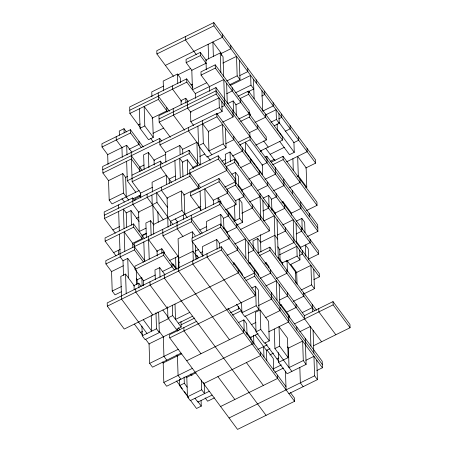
<?xml version="1.0" encoding="UTF-8"?>
<svg xmlns="http://www.w3.org/2000/svg" width="452" height="452" viewBox="0 0 452 452"><rect width="100%" height="100%" fill="white"/><g stroke="black" fill="none" stroke-linecap="round" stroke-linejoin="round"><path stroke-width="0.68" d="M305.721 168.014L315.637 163.127L315.53 159.878L213.813 22.6L156.793 50.692L156.9 53.941L173.449 76.275M156.9 53.941L213.92 25.849L213.813 22.6M165.375 65.382L222.395 37.29L222.288 34.041M206.513 60.732L200.309 52.364L186.054 59.387L186.162 62.636L191.953 70.444M186.162 62.636L200.417 55.607L200.309 52.364M180.438 82.722L180.275 77.851L177.45 74.038L163.195 81.061L163.517 90.801M223.689 76.269L223.039 56.777L220.214 52.963L205.959 59.986L206.287 69.732M177.568 74.992L190.586 68.58M220.955 53.613L230.87 48.726L230.763 45.482M206.067 63.235L191.812 70.258L192.462 89.75L206.717 82.727M163.545 86.095L151.765 91.897L151.928 96.768M192.902 87.247L186.704 78.874L129.679 106.971L129.899 113.463L140.391 127.628M255.753 145.154L266.284 139.962L249.334 117.085L249.12 110.587L215.214 64.828L200.959 71.851L201.067 75.1L209.745 86.818M222.887 63.071L236.52 56.353L237.17 75.846L239.995 79.659L229.458 84.852M129.792 110.22L186.812 82.123L186.704 78.874M201.067 75.1L215.321 68.077L215.214 64.828M129.899 113.463L158.409 99.417L158.189 92.92M191.123 84.818L192.366 84.208M126.43 131.95L124.012 128.679L119.26 131.023L119.396 135.199M188.207 101.514L185.783 98.248L181.032 100.587L181.167 104.762M226.633 81.038L237.17 75.846M138.374 124.905L140.233 123.989M152.008 118.187L166.884 110.859L166.777 107.61M239.769 75.58L247.826 71.608L247.719 68.359M143.256 147.007L130.436 129.707L101.926 143.753L102.033 147.002L107.825 154.816M307.366 236.532L317.903 231.339L250.086 139.821L249.871 133.323L215.966 87.564L158.946 115.661L159.16 122.159L170.325 137.222M102.033 147.002L130.543 132.956L130.436 129.707M140.047 128.272L144.798 125.933L144.154 106.44L152.629 117.882L153.273 137.374L148.522 139.713L140.047 128.272L139.402 108.785M159.053 118.91L216.073 90.812L317.796 228.09M230.198 85.496L250.651 75.422L250.973 85.168L253.798 88.982L247.6 92.033M159.16 122.159L216.18 94.061L215.966 87.564M226.695 93.705L232.272 90.954L232.164 87.705M131.939 152.347L126.69 145.267L107.683 154.629L108.005 164.375M153.047 133.289L163.584 128.102M235.481 92.801L250.973 85.168M129.102 149.279L139.018 144.397L138.911 141.148M237.933 96.287L248.47 91.095L282.376 136.854L282.483 140.103L260.171 151.098M190.817 121.667L219.333 107.621L219.005 97.875L190.495 111.921L190.817 121.667L193.648 125.481M227.593 103.672L233.17 100.926L235.995 104.734L236.345 115.175M221.559 107.028L224.655 105.502L223.796 79.518L195.287 93.564L195.445 98.434M239.905 98.621L248.577 94.344L248.47 91.095M161.72 141.12L159.697 138.397L102.677 166.494L102.898 172.992L108.548 180.614L109.192 200.106L112.017 203.92L139.34 190.456M102.785 169.743L216.83 113.554L318.547 250.832L318.654 254.08L308.739 258.962M216.576 114.181L222.158 111.435L221.83 101.689M235.791 104.841L240.746 102.395L240.639 99.146M102.898 172.992L131.408 158.94L139.883 170.381M165.89 162.268L165.568 152.522L159.918 144.894L216.937 116.802L216.83 113.554M261.68 96.016L264.776 94.485L264.669 91.242M154.431 160.652L148.38 152.482L143.629 154.827L144.109 169.443M222.599 122.136L233.136 116.944L232.921 110.446M108.548 180.614L122.803 173.591L125.628 177.404L126.272 196.897M165.568 152.522L179.823 145.499L182.648 149.313L182.811 154.183M144.115 164.997L139.775 167.133L139.928 171.771M165.805 154.307L154.03 160.11L154.188 164.98M238.69 119.029L249.227 113.836M125.628 177.404L127.487 176.489M182.648 149.313L196.902 142.29L197.654 165.025L192.699 167.466M240.656 121.356L249.334 117.085M131.944 175.184L160.454 161.138L162.471 163.861M262.719 111.119L273.257 105.926L273.149 102.677M135.775 192.213L127.3 180.772L189.072 150.335L199.97 165.048M225.412 128.238L226.056 147.731L207.05 157.093L198.575 145.657L203.327 143.312L202.575 120.577M265.544 114.932L276.082 109.74L276.404 119.486L279.229 123.3L274.274 125.741M140.798 197.993L140.634 193.117L132.159 181.681L189.179 153.584L189.072 150.335M254.996 122.419L265.533 117.226L265.426 113.977M193.71 168.455L187.252 159.742L182.501 162.082L182.987 176.698M109.192 200.106L123.447 193.083L122.803 173.591M223.231 143.917L208.977 150.94L208.332 131.453L222.587 124.424L223.231 143.917L226.056 147.731M199.801 156.477L204.762 154.03M225.83 143.651L233.887 139.679L233.78 136.431M249.131 132.798L257.809 128.526L257.702 125.277M270.827 122.232L276.404 119.486M278.63 118.893L281.732 117.367L281.624 114.119M238.204 142.374L249.979 136.572M140.634 193.117L152.414 187.32M175.342 176.02L169.144 179.071L169.285 183.246M239.549 145.013L250.086 139.821M134.764 200.711L132.696 197.919L104.186 211.971L104.406 218.463L115.305 233.175M248.849 240.995L269.302 230.915L235.396 185.156L235.181 178.659L218.231 155.782L189.721 169.828L189.936 176.325L199.219 188.851M132.82 198.874L140.877 194.908M140.583 196.066L135.001 198.812L135.052 200.208M238.583 165.517L238.515 163.426L230.034 151.991L225.282 154.33L225.61 164.076M104.299 215.214L218.339 159.031L218.231 155.782M104.406 218.463L189.936 176.325M221.915 161.195L225.633 159.364M232.447 156.008L242.368 151.121L242.255 147.872M285.252 131.249L290.207 128.809L290.099 125.56M224 164.358L234.537 159.172L319.304 273.567L319.411 276.816L313.829 279.568M126.724 227.531L126.238 212.915L130.99 210.57L139.063 221.469M225.966 166.692L234.644 162.421L234.537 159.172M163.409 219.864L152.245 204.796L156.997 202.456L156.674 192.71L167.421 207.219M184.8 214.276L184.156 194.789L181.331 190.976L167.076 197.999L168.042 227.232M112.881 229.904L119.701 226.548M136.431 218.299L138.911 217.079M183.535 195.094L198.411 187.761M240.306 167.748L250.843 162.562L250.736 159.313M225.508 209.835L236.046 204.643L235.938 201.4L218.983 178.517L190.473 192.563L190.58 195.812L201.078 209.977M270.172 154.296L284.432 147.273M293.727 142.691L298.687 140.244L298.574 137.001M264.968 157.121L266.827 156.206L317.683 224.842L317.903 231.339M231.825 174.218L235.543 172.387L238.368 176.201L238.712 186.642M144.459 238.616L133.56 223.909L105.05 237.955L105.158 241.204L116.057 255.911M190.58 195.812L219.09 181.766L218.983 178.517M105.158 241.204L133.668 227.158L133.56 223.909M262.081 165.144L267.042 162.703L266.827 156.206M270.138 161.42L274.477 159.285M153.872 225.056L150.64 220.695L145.889 223.039L146.375 237.656M271.251 162.149L283.025 156.347L316.931 202.106L317.038 205.355L306.501 210.547M279.048 122.498L293.936 142.589L294.258 152.335L289.506 154.674L279.579 141.284M224.751 187.1L235.289 181.907M272.596 164.788L283.133 159.596L283.025 156.347M146.03 228.175L139.21 231.531L138.566 212.044L152.821 205.022L153.787 234.255M153.465 224.508L181.975 210.462L181.331 190.976M226.723 189.433L235.396 185.156M248.781 179.19L259.318 173.997L259.211 170.749M286.709 161.765L307.162 151.686L307.055 148.437M146.375 233.209L142.035 235.345L142.143 238.594L132.227 243.481M200.914 206.338L170.545 221.299L170.686 225.475M213.107 200.332L227.565 193.207L227.458 189.959M142.408 235.673L146.747 233.537M113.633 252.645L120.243 249.385M241.679 190.185L251.594 185.297L251.487 182.049M304.608 318.903L304.501 315.654L219.74 201.253L134.204 243.396L134.425 249.894L143.521 262.171M264.979 179.331L275.517 174.139L275.302 167.647M219.74 201.253L219.847 204.502L105.808 260.691L105.915 263.94L111.7 271.754M105.915 263.94L134.425 249.894M178.647 257.052L162.935 235.848L191.445 221.802L191.23 215.305M235.198 200.869L243.877 196.597L243.764 193.349M257.261 190.631L267.793 185.439L267.686 182.19M135.414 268.742L127.746 258.391L122.995 260.731L123.481 275.347M297.117 176.444L298.303 175.856L297.659 156.369L306.134 167.811L306.784 187.297L305.592 187.885M223.915 228.723L223.57 218.288L220.745 214.474L206.491 221.497L206.79 230.543M249.538 201.931L260.075 196.739M273.46 190.772L283.992 185.58L283.777 179.082M123.34 265.765L111.565 271.567L112.209 291.06L115.034 294.868L121.232 291.817M195.168 235.582L192.343 231.769L178.088 238.792L179.06 268.025M263.115 198.157L268.697 195.405L271.522 199.219L271.889 210.355M156.838 251.165L161.799 248.719L164.624 252.532L164.669 253.928M199.812 229.989L206.632 226.633M223.361 218.389L228.322 215.943L228.215 212.694M289.551 187.665L300.083 182.472L299.975 179.229M241.814 213.225L252.352 208.033L252.244 204.79M175.986 268.974L163.471 252.086L134.962 266.138L135.069 269.381L143.544 280.822L143.708 285.698M316.846 370.516L322.429 367.77L322.208 361.272L220.491 223.994L191.981 238.04L192.089 241.289L202.988 255.996M271.313 199.321L276.274 196.88L276.166 193.631M134.447 286.048L125.566 274.065L120.814 276.409L121.571 299.145L146.996 333.463M135.069 269.381L163.579 255.335L163.471 252.086M192.089 241.289L220.599 227.243L220.491 223.994M233.831 221.356L239.769 218.429L239.125 198.936L241.95 202.75L242.594 222.243L237.017 224.989M262.974 210.926L268.55 208.18L268.443 204.931M281.777 202.287L282.969 201.705L291.444 213.146L291.512 215.231M169.24 260.668L178.54 256.086M226.881 232.272L236.797 227.384L236.69 224.135M112.209 291.06L121.509 286.478M164.974 274.726L159.725 267.646L154.974 269.985L155.296 279.731M178.732 258.278L192.987 251.255L195.812 255.069M219.734 248.238L219.57 243.362L216.745 239.549L202.49 246.577L202.818 256.318M136.498 280.104L141.871 277.455M195.383 251.092L198.479 249.566M240.374 229.554L260.827 219.474L259.968 193.49M274.833 213.203L284.749 208.321L284.641 205.072M263.663 220.994L274.2 215.802L275.494 254.781M133.837 285.607L138.792 283.167L141.216 286.432M143.544 280.822L155.324 275.019M162.76 271.358L172.054 266.776L171.946 263.527M200.564 252.73L202.423 251.815M219.158 243.566L229.074 238.684L228.966 235.435M195.778 256.103L196.965 255.516L198.581 257.697M290.421 392.607L294.455 398.059L294.563 401.308L237.543 429.4L169.732 337.881L255.261 295.738L255.154 292.489L221.248 246.73L107.203 302.919L107.316 306.168L124.266 329.05L238.306 272.861L238.198 269.612M291.031 213.35L300.947 208.462L300.733 201.965M107.316 306.168L221.356 249.979L221.248 246.73M234.741 244.012L245.278 238.825L245.922 258.312M282.686 224.949L293.224 219.757L293.981 242.498L279.104 249.826M260.996 242.86L257.764 238.503L253.013 240.843L253.222 247.108M227.017 255.312L237.554 250.12L237.447 246.871M296.269 221.175L301.846 218.429L304.671 222.243L305.021 232.684M260.595 242.317L274.85 235.294L277.675 239.108M277.443 235.029L285.5 231.057L285.393 227.808M248.176 253.013L253.753 250.261L253.645 247.018M296.122 233.95L301.704 231.198L301.591 227.949M258.069 252.962L269.844 247.159L316.666 310.349M259.414 255.595L269.951 250.408L269.844 247.159M248.713 263.16L249.899 262.572L258.374 274.014L258.448 276.099M279.449 254.86L296.806 246.312L297.128 256.058L299.953 259.866L290.037 264.753M264.861 263.324L266.098 262.714L268.923 266.527L268.968 267.917M300.264 247.526L310.179 242.639L310.072 239.39M243.967 278.195L254.504 273.002M180.975 321.474L181.162 327.045L176.41 329.384L167.929 317.948L172.681 315.603L172.336 305.162M140.572 332.44L142.431 331.525M159.166 323.276L169.082 318.389M245.939 280.522L254.612 276.251L254.397 269.754M295.896 283.093L295.523 271.957L287.048 260.516L282.297 262.855L282.364 264.945M285.975 261.55L297.128 256.058M299.36 255.465L302.456 253.939L302.348 250.69M157.872 312.016L158.68 313.106L159.324 332.593L145.069 339.621L142.244 335.808L156.499 328.785L155.968 312.773M189.761 312.394L175.506 319.417L175.003 304.106M260.171 278.336L270.703 273.144L270.595 269.895M178.337 323.231L192.592 316.208M251.792 288.048L255.516 286.218L258.341 290.031L258.985 309.518L244.73 316.547L241.905 312.733L241.56 302.292M181.173 324.751L194.806 318.033M276.37 278.477L286.901 273.285L286.794 270.036M265.821 285.963L276.358 280.771L277.003 300.258M196.891 321.197L169.624 334.633L169.732 337.881M295.438 273.014L310.931 265.375L311.581 284.867L314.406 288.681L303.868 293.873M230.447 312.79L239.741 308.207M232.413 315.117L241.707 310.541M241.905 312.733L256.16 305.705L255.516 286.218M258.55 305.541L271.567 299.128L271.353 292.63M181.032 353.136L152.522 367.182L149.697 363.368L178.207 349.323M279.602 299.992L287.658 296.02L287.551 292.777M260.137 309.965L255.386 312.309L256.03 331.796L264.51 343.237L269.262 340.898L268.612 321.406L260.137 309.965L260.781 329.457L269.262 340.898M301.043 290.06L311.581 284.867M238.272 322.643L243.848 319.897L246.673 323.711L247.041 334.847M279.794 305.106L280.98 304.518L289.455 315.959L289.529 318.044M181.772 353.786L163.178 362.945L163.822 382.437L166.647 386.245L252.182 344.108L252.075 340.859M293.32 301.354L303.857 296.167L303.75 292.919M251.532 324.615L255.872 322.479M265.787 317.592L280.042 310.569L279.935 307.32M186.682 360.758L243.701 332.666L243.594 329.418M286.218 312.349L296.133 307.462L296.026 304.213M256.03 331.796L260.781 329.457M249.984 337.695L258.12 333.683M302.416 312.49L312.332 307.603M163.822 382.437L192.332 368.386M268.686 331.779L288.517 322.01L288.303 315.513M304.501 315.654L333.011 301.608L349.967 324.485L350.074 327.734L313.507 345.752M294.693 323.79L333.124 304.857L333.011 301.608M196.106 372.747L186.806 377.33L187.456 396.816L190.281 400.63L209.287 391.268M188.653 397.879L179.557 385.601L184.309 383.262L184.1 376.996M257.843 349.441L267.188 344.831M299.727 331.723L310.264 326.53L310.908 346.017M266.245 350.503L269.963 348.673M291.862 371.403L274.912 348.52L279.664 346.181L279.014 326.694L287.495 338.13L288.139 357.622L278.635 362.306L287.11 373.742L306.117 364.38L305.258 338.39M269.81 354.967L273.528 353.136M187.456 396.816L201.711 389.793L201.389 380.053M276.963 358.939L278.822 358.018M212.112 395.082L197.857 402.105L195.032 398.291M214.451 397.862L207.632 401.218L205.151 397.873M273.33 368.849L281.387 364.883M201.072 400.574L201.259 406.139L196.507 408.484L190.303 400.11M274.793 372.318L283.472 368.047M303.292 360.566L289.037 367.589L288.393 348.102L302.648 341.074L303.292 360.566L306.117 364.38M305.891 360.3L313.948 356.329L314.598 375.821L317.423 379.629L288.913 393.681M220.587 406.517L277.607 378.426L277.5 375.177M229.068 417.959L314.598 375.821M213.92 25.849L315.637 163.127M294.258 152.335L277.302 129.453L277.116 123.888M248.577 94.344L282.483 140.103M298.303 175.856L306.784 187.297M248.764 112.102L250.38 114.283L250.425 115.672M215.321 68.077L266.177 136.713L266.284 139.962M283.133 159.596L317.038 205.355M200.417 55.607L206.208 63.421M263.68 140.99L268.228 147.132M196.309 54.602L185.41 39.895L185.303 36.646M265.736 148.301L275.019 160.833M216.18 94.061L233.136 116.944M219.333 107.621L222.158 111.435M216.937 116.802L318.654 254.08M186.812 82.123L195.49 93.841M271.612 208.101L275.245 212.999L275.291 214.395M296.235 241.328L300.676 247.323L300.721 248.713M234.644 162.421L319.411 276.816M202.682 123.825L208.734 131.995M190.981 112.576L187.67 108.107L187.456 101.615M333.124 304.857L350.074 327.734M181.653 101.423L172.557 89.146L172.449 85.897M238.458 185.077L242.091 189.981L242.165 192.066M218.339 159.031L269.194 227.667L269.302 230.915M203.327 143.312L211.802 154.753M277.709 246.798L279.726 249.521L280.093 260.657M290.681 264.307L296.885 272.68M198.761 144.798L188.427 130.848L188.32 127.6M207.395 156.448L210.225 160.262M184.58 130.199L173.415 115.136L173.201 108.638M335.819 334.757L318.863 311.88L318.756 308.631M278.262 257.408L282.703 263.403M158.302 96.169L169.466 111.237M158.409 99.417L167.692 111.949M219.09 181.766L236.046 204.643M269.951 250.408L314.756 310.874M239.769 218.429L242.594 222.243M189.179 153.584L197.654 165.025M226.542 209.327L235.017 220.768L234.486 204.756M219.847 204.502L321.564 341.78M182.907 162.624L179.676 158.268L180.325 177.76M189.829 173.076L200.728 187.783M223.661 227.164L227.294 232.068L227.362 234.153M220.599 227.243L322.321 364.521M144.798 125.933L153.273 137.374M254.612 276.251L322.429 367.77M150.782 138.544L153.2 141.815M171.568 182.342L160.669 167.63L160.454 161.138M221.356 249.979L255.261 295.738M130.543 132.956L141.442 147.663M287.495 346.893L288.794 348.645M256.16 305.705L258.985 309.518M191.337 218.553L202.236 233.26M191.445 221.802L200.541 234.074M181.975 210.462L187.224 217.548M279.664 346.181L288.139 357.622M167.624 198.739L161.426 190.371L161.319 187.122M241.006 302.761L207.101 257.002L206.993 253.753M303.168 386.658L300.343 382.844L299.834 367.527M131.3 155.691L142.194 170.404M175.297 218.96L177.721 222.226M122.08 147.793L116.288 139.979L116.181 136.73M236.441 304.247L242.232 312.061M245.074 315.903L255.973 330.61M264.974 342.752L278.618 361.171M182.975 236.633L177.19 228.825L176.975 222.327M266.799 349.758L273.257 358.476L273.646 370.307M156.997 202.456L167.748 216.966M255.148 335.147L266.454 350.402L266.799 360.843M167.72 217.485L172.969 224.571M152.544 204.649L147.171 197.394L147.064 194.145M246.764 332.587L250.397 337.491L250.448 338.881M227.881 308.213L285.98 386.618M294.563 401.308L192.846 264.024L192.738 260.781M139.063 195.541L139.894 196.66M178.195 260.99L179.41 262.623M139.114 212.79L132.916 204.417L132.696 197.919M123.447 193.083L128.696 200.163M229.446 339.689L178.591 271.053L178.483 267.804M246.402 362.572L263.352 385.449M177.139 269.42L173.099 263.974L173.144 265.364M121.916 198.66L124.396 202.004M163.579 255.335L174.478 270.047M148.572 239.622L157.251 251.34M126.238 212.915L123.413 209.101L124.057 228.588M133.668 227.158L142.143 238.594M266.053 415.354L164.336 278.076L164.229 274.827M134.662 246.001L124.164 231.836L124.814 251.329M134.317 246.645L145.064 261.154M167.031 307.976L150.081 285.099L149.968 281.85M172.681 315.603L181.162 327.045M200.937 353.735L183.987 330.858L183.879 327.61M217.892 376.618L234.842 399.495M178.257 327.672L179.873 329.853M162.878 310.021L167.845 316.716M176.941 328.994L178.178 330.666M123.063 260.821L120.17 256.917L119.413 234.181M136.295 278.681L137.12 279.799L137.261 283.975M152.776 314.999L135.826 292.122L135.713 288.873M158.963 330.994L163.511 337.135M176.743 354.989L177.568 356.108M190.8 373.962L192.043 375.64M156.499 328.785L159.324 332.593M201.711 389.793L204.536 393.607L204.214 383.861M186.049 376.307L186.879 377.42M143.273 319.683L151.748 331.124L151.217 315.112M184.309 383.262L187.201 387.166M197.535 401.116L201.259 406.139M166.777 360.159L163.952 356.346L163.308 336.853M180.907 379.222L178.077 375.409L177.433 355.922M134.368 324.067L142.64 335.226M145.533 339.136L149.256 344.158M162.488 362.012L163.313 363.131M176.546 380.991L182.337 388.799M184.405 391.59L186.473 394.381M313.756 269.189L314.406 288.681M316.773 360.142L317.423 379.629M309.208 213.406L309.315 216.655M312.225 304.354L312.473 311.778M313.089 330.344L313.841 353.08M308.62 259.928L308.253 248.792L305.428 244.978L305.795 256.114M301.846 218.429L302.218 229.565M299.631 250.125L299.953 259.866M296.049 223.57L296.698 243.063M292.907 158.708L293.297 170.545M296.676 272.398L297.071 284.235M292.258 190.524L292.365 193.772M296.783 326.954L296.891 330.203M287.048 260.516L287.415 271.652M282.969 201.705L283.014 203.095M278.907 113.554L279.229 123.3M285.461 371.069L286.088 389.867M280.98 304.518L281.025 305.914M277.025 219.615L278.319 258.595M279.183 284.585L279.828 304.072M278.313 352.56L278.635 362.306M274.262 329.033L274.912 348.52M268.697 195.405L269.064 206.547M261.951 90.677L262.601 110.164M266.098 262.714L266.166 264.804M262.9 200.552L263.544 220.039M260.957 150.38L261.002 151.776M256.194 79.801L256.301 83.049M260.341 234.661L260.917 252.063M263.629 346.588L263.974 357.029M253.476 79.236L254.12 98.722M257.764 238.503L258.25 253.12M260.55 352.3L260.657 355.549L203.637 383.641L203.592 382.341M249.046 91.321L249.092 92.711M253.595 335.26L253.894 344.311M249.899 262.572L249.945 263.962M248.103 242.639L248.747 262.126M250.95 337.017L251.046 339.802M239.351 60.167L239.995 79.659M240.583 144.504L240.628 145.894M243.848 319.897L244.193 330.339M242.221 275.262L242.176 273.872L233.701 262.431L233.769 264.522M233.17 100.926L233.543 112.062M235.543 172.387L235.91 183.523M238.571 306.462L238.667 309.241M230.034 151.991L230.362 161.731M226.621 83.332L227.266 102.819M226.706 167.217L226.814 170.466L198.304 184.518L198.456 189.156M221.44 55.5L221.367 53.409L212.892 41.968L213.378 56.59M220.214 52.963L220.864 72.456M220.96 203.79L220.892 201.699L218.062 197.886L218.203 202.067M220.745 214.474L221.113 225.61M216.745 239.549L217.073 249.295M208.14 44.313L208.626 58.929M209.542 86.541L209.705 91.411M213.451 204.406L213.31 200.23L204.835 188.789L205.485 208.282M199.75 146.798L200.349 164.895M197.931 126.164L198.575 145.657M200.083 191.128L200.733 210.621M196.965 255.516L197.083 258.996M195.49 245.323L195.953 259.245M192.343 231.769L192.552 238.034M192.665 241.509L193.286 260.307M185.783 98.248L185.941 103.118M187.252 159.742L187.738 174.359M183.269 215.084L183.405 219.26M177.45 74.038L177.772 83.778M179.823 145.499L180.122 154.544M178.246 256.29L178.636 268.121M174.924 160.607L175.574 180.099M175.579 257.346L175.924 267.787M179.348 379.335L179.557 385.601M177.608 331.226L177.563 329.83L149.047 343.876L149.697 363.368M166.618 184.309L166.319 175.257L152.064 182.28L152.392 192.027M167.562 306.806L167.929 317.948M159.697 138.397L159.918 144.894M162.72 229.35L162.935 235.848M161.799 248.719L161.957 253.595M157.872 211.728L158.217 222.169M159.725 267.646L160.048 277.392M157.047 251.063L157.206 255.934M151.923 195.055L152.245 204.796M148.38 152.482L148.889 167.794M150.64 220.695L151.126 235.317M148.459 236.373L149.216 259.109M143.821 241.961L144.465 261.454M141.894 278.149L142.148 285.811M141.922 326.061L142.244 335.808M138.792 283.167L138.956 288.037M136.221 269.827L136.707 284.449M131.187 152.443L132.159 181.681M132.639 243.278L132.781 247.453M134.041 285.506L134.182 289.681M130.99 210.57L131.475 225.192M126.69 145.267L127.012 155.008M126.656 161.285L127.3 180.772M124.012 128.679L124.147 132.86M127.746 258.391L128.391 277.878M121.938 147.606L122.26 157.352M125.566 274.065L126.21 293.557M118.441 204.942L118.554 208.191M118.661 211.44L119.305 230.932M118.384 250.301L118.526 254.476M262.29 165.042L245.334 142.165L245.662 151.906L262.612 174.788L262.29 165.042"/></g></svg>
